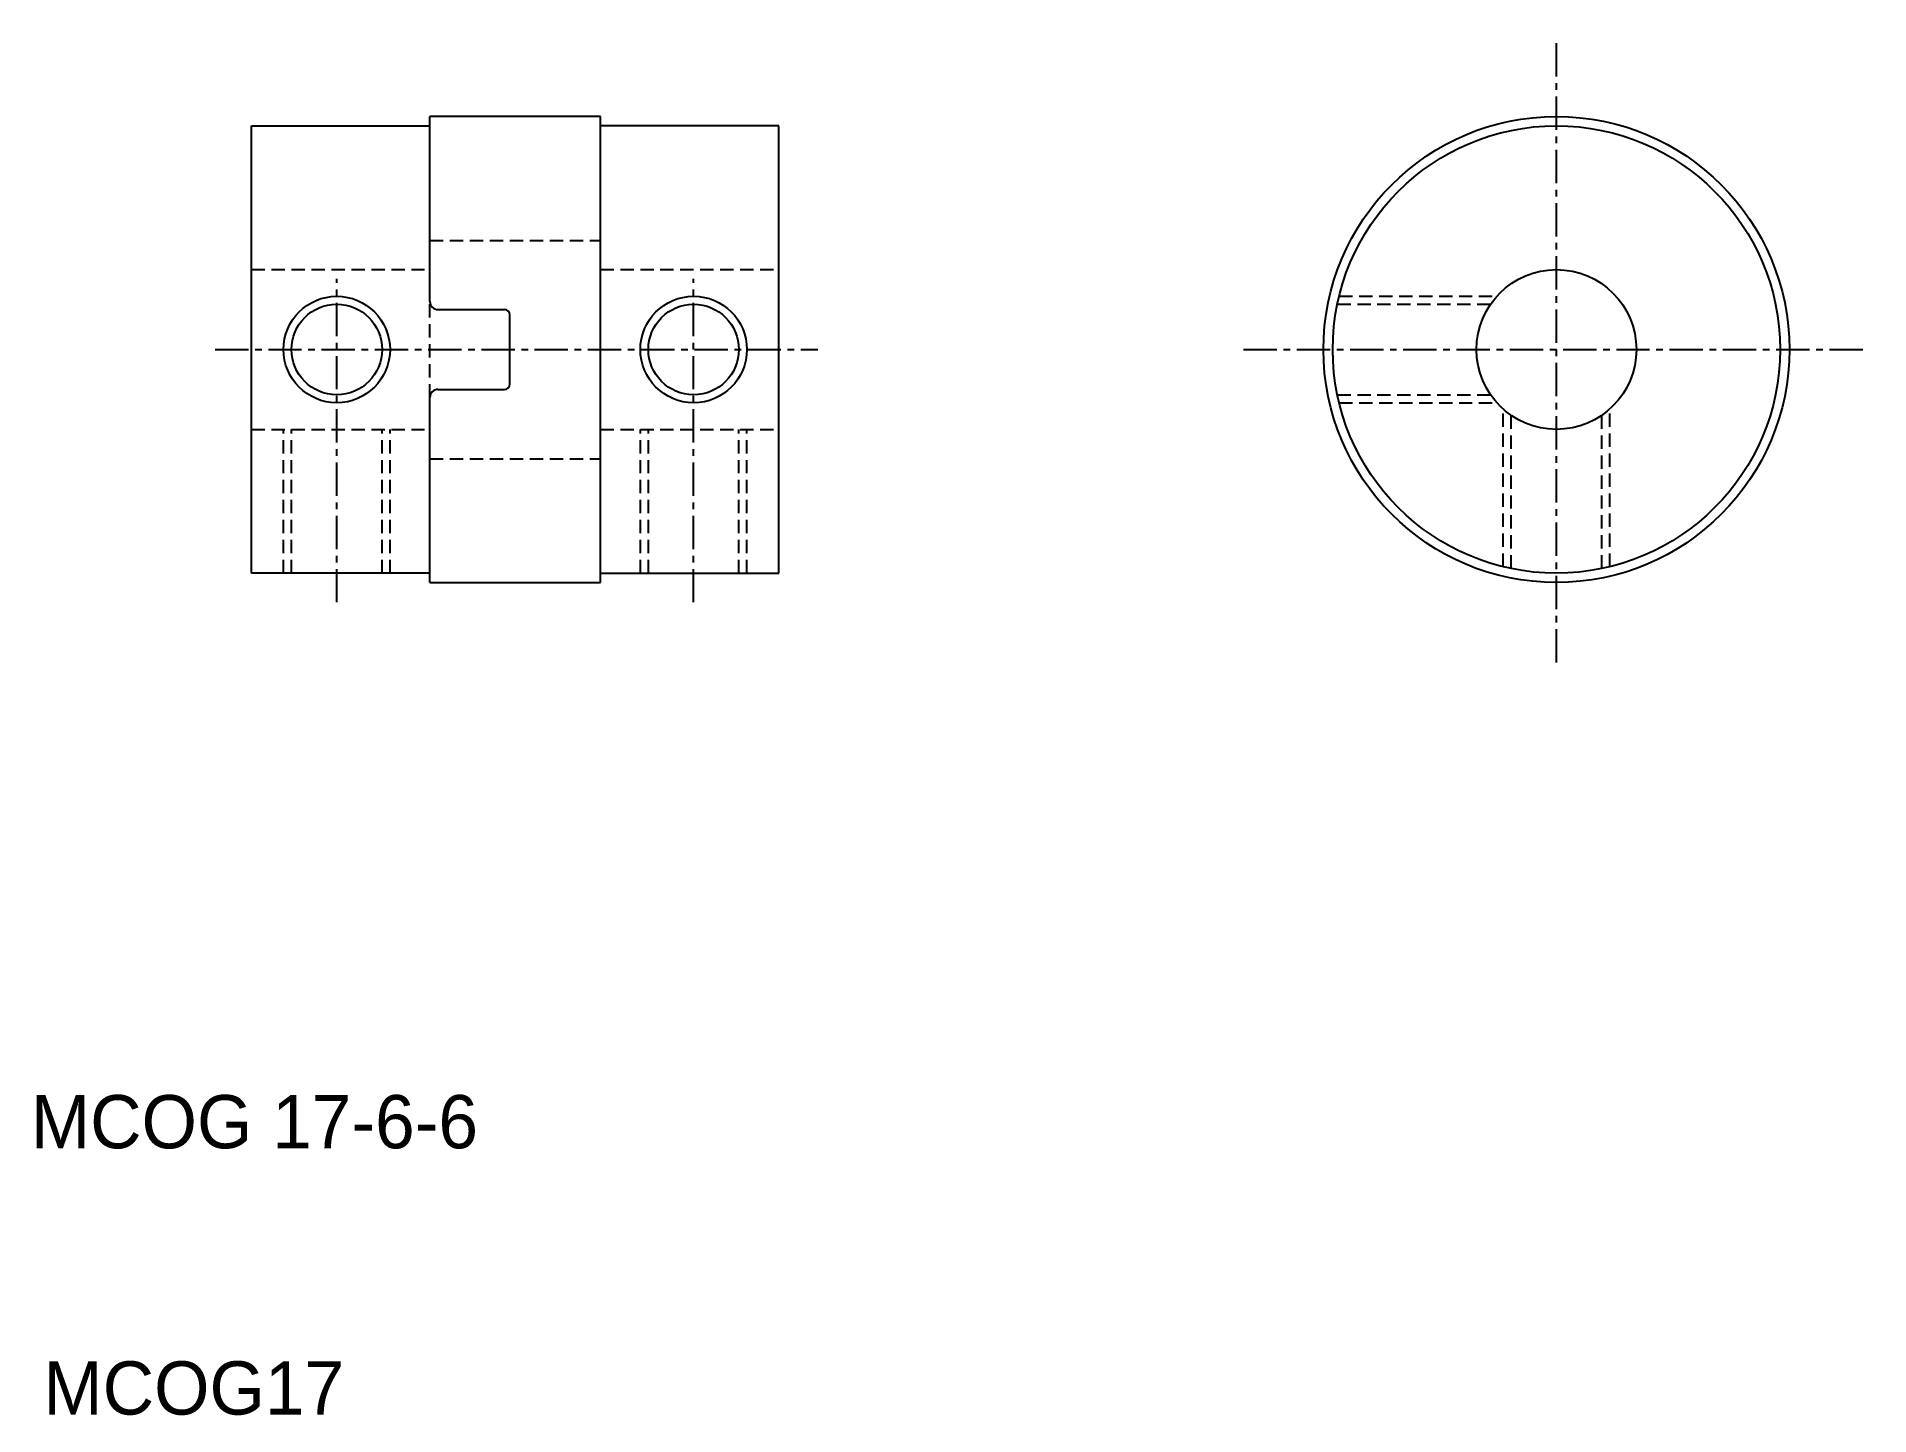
# Model space of a CAD drawing. Extents: x 368.2 to 437.1, y 161 to 212.8.
import ezdxf

# ---------------------------------------------------------------- set-up
doc = ezdxf.new("R2010")
doc.units = 0
doc.linetypes.add('CENTER', pattern=[2, 1.25, -0.25, 0.25, -0.25])
doc.linetypes.add('DASHED', pattern=[0.75, 0.5, -0.25])
doc.layers.get('0').update_dxf_attribs({"linetype": 'CONTINUOUS'})
doc.layers.add('CENTER', color=1, linetype='CENTER')

msp = doc.modelspace()

# ---------------------------------------------------------------- linework, layer by layer
at = {"color": 7, "linetype": 'CONTINUOUS'}
for p, q in [((376.316, 192.635), (376.316, 209.435)), ((376.316, 209.435), (383.016, 209.435)), ((389.416, 209.785), (383.016, 209.785)), ((383.016, 209.435), (383.016, 209.785)), ((383.016, 202.835), (383.016, 209.435)), ((389.416, 209.435), (389.416, 209.785)), ((389.416, 192.635), (389.416, 209.435)), ((396.116, 209.435), (389.416, 209.435)), ((396.116, 192.635), (396.116, 209.435)), ((383.316, 202.535), (385.816, 202.535)), ((386.016, 199.735), (386.016, 202.335)), ((383.016, 192.635), (383.016, 199.235)), ((383.316, 199.535), (385.816, 199.535)), ((383.016, 192.635), (376.316, 192.635)), ((383.016, 192.285), (383.016, 192.635)), ((383.016, 192.285), (389.416, 192.285)), ((389.416, 192.635), (396.116, 192.635)), ((389.416, 192.285), (389.416, 192.635))]:
    msp.add_line(p, q, dxfattribs=at)
at = {"color": 3, "linetype": 'DASHED'}
for p, q in [((383.016, 205.135), (389.416, 205.135)), ((376.316, 204.035), (383.016, 204.035)), ((389.416, 204.035), (396.116, 204.035)), ((417.157, 203.035), (423.08, 203.035)), ((383.016, 199.235), (383.016, 202.835)), ((417.09, 202.735), (422.844, 202.735)), ((417.09, 199.335), (422.844, 199.335)), ((417.157, 199.035), (423.08, 199.035)), ((423.316, 192.876), (423.316, 198.799)), ((423.616, 192.808), (423.616, 198.563)), ((427.016, 192.808), (427.016, 198.563)), ((427.316, 192.876), (427.316, 198.799)), ((376.316, 198.035), (383.016, 198.035)), ((377.516, 192.635), (377.516, 198.035)), ((377.816, 192.635), (377.816, 198.035)), ((381.216, 192.635), (381.216, 198.035)), ((381.516, 192.635), (381.516, 198.035)), ((389.416, 198.035), (396.116, 198.035)), ((390.916, 192.635), (390.916, 198.035)), ((391.216, 192.635), (391.216, 198.035)), ((394.616, 192.635), (394.616, 198.035)), ((394.916, 192.635), (394.916, 198.035)), ((383.016, 196.935), (389.416, 196.935))]:
    msp.add_line(p, q, dxfattribs=at)
at = {"color": 7, "linetype": 'CONTINUOUS'}
for centre, radius in [((425.316, 201.035), 8.75), ((425.316, 201.035), 8.4), ((425.316, 201.035), 3), ((425.316, 201.035), 3), ((379.516, 201.035), 1.7), ((392.916, 201.035), 1.7)]:
    msp.add_circle(centre, radius, dxfattribs=at)
at = {"color": 3, "linetype": 'CONTINUOUS'}
for centre in [(379.516, 201.035), (392.916, 201.035)]:
    msp.add_circle(centre, 2, dxfattribs=at)
at = {"color": 7, "linetype": 'CONTINUOUS'}
for centre, radius, start, end in [((383.316, 202.835), 0.3, 180, 270), ((385.816, 202.335), 0.2, 0, 90), ((385.816, 199.735), 0.2, 270, 0), ((383.316, 199.235), 0.3, 90, 180)]:
    msp.add_arc(centre, radius, start, end, dxfattribs=at)
at = {"layer": 'CENTER', "color": 1, "linetype": 'CENTER'}
for p, q in [((425.316, 189.285), (425.316, 212.785)), ((379.516, 191.54), (379.516, 203.685)), ((392.916, 191.54), (392.916, 203.685)), ((374.947, 201.035), (397.575, 201.035)), ((413.566, 201.035), (437.066, 201.035))]:
    msp.add_line(p, q, dxfattribs=at)

# ---------------------------------------------------------------- texts
at = {"color": 7, "linetype": 'CONTINUOUS'}
for s, p in [('MCOG 17-6-6', (368.027, 171.035)), ('MCOG17', (368.497, 161.035))]:
    msp.add_text(s, height=2, dxfattribs=at).set_placement(p)

doc.saveas('drawing.dxf')
